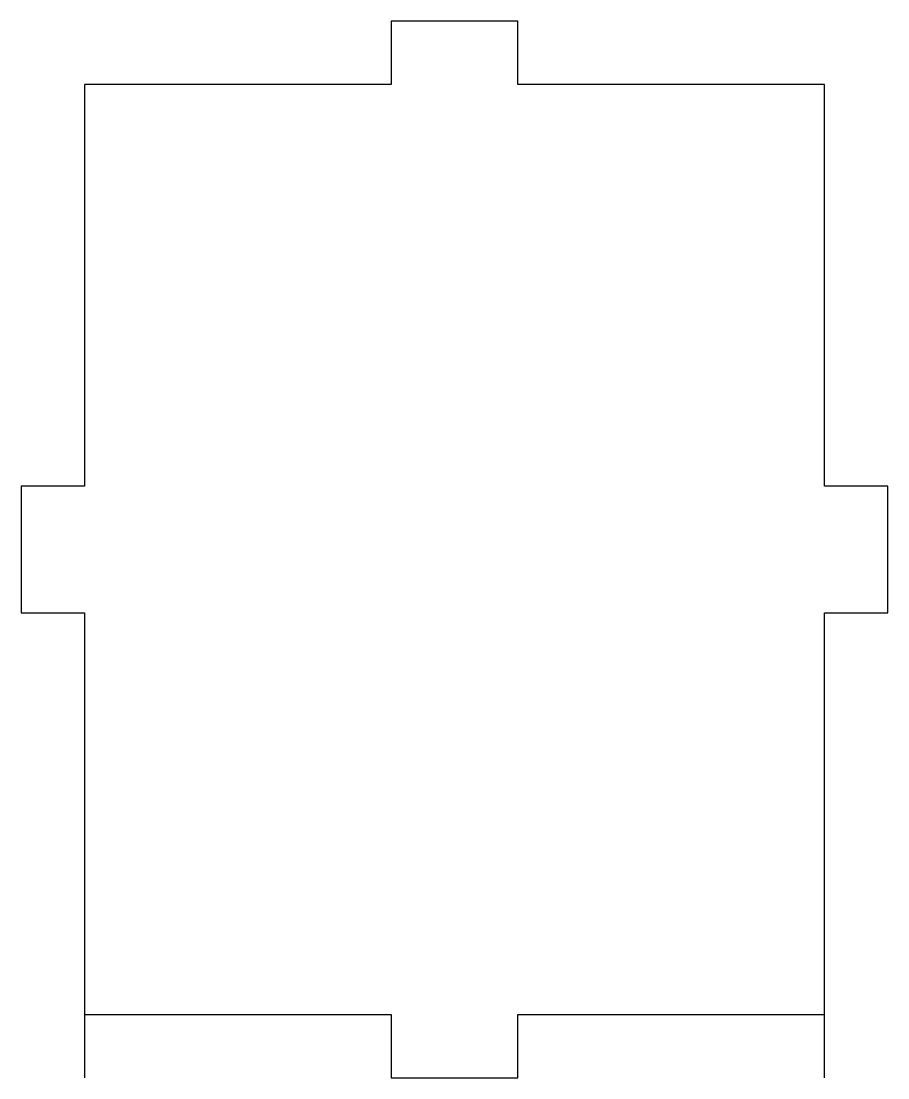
# Model space of a CAD drawing. Extents: x -6 to 76, y -119.5 to -19.5.
import ezdxf

# ---------------------------------------------------------------- set-up
doc = ezdxf.new("R2010")
doc.units = 0
doc.layers.get('0').update_dxf_attribs({"linetype": 'CONTINUOUS'})

msp = doc.modelspace()

# ---------------------------------------------------------------- linework, layer by layer
for p, q in [((0, -113.534), (0, -119.534)), ((70, -119.534), (70, -113.534))]:
    msp.add_line(p, q)
msp.add_lwpolyline([(70, -75.534), (76, -75.534), (76, -63.534), (70, -63.534), (70, -25.534), (41, -25.534), (41, -19.534), (29, -19.534), (29, -25.534), (0, -25.534), (0, -63.534), (-6, -63.534), (-6, -75.534), (0, -75.534), (0, -113.534), (29, -113.534), (29, -119.534), (41, -119.534), (41, -113.534), (70, -113.534)], close=True)

doc.saveas('drawing.dxf')
